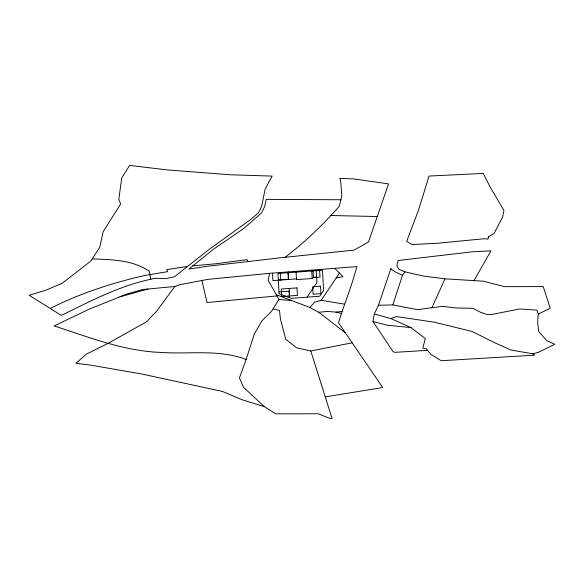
<?xml version="1.0" encoding="UTF-8"?>
<svg xmlns="http://www.w3.org/2000/svg" width="584" height="584" viewBox="0 0 584 584"><rect width="100%" height="100%" fill="white"/><g stroke="black" fill="none" stroke-linecap="round" stroke-linejoin="round"><path stroke-width="0.88" d="M325.252 396.872L382.717 387.542L338.508 322.784C344.173 304.001 351.969 285.78 356.846 266.603L269.662 273.334L207.743 279.386L180.23 284.569L174.901 286.467L142.138 289.606L126.334 294.226L89.184 309.177L54.086 325.938C88.907 337.129 123.567 351.072 160.585 352.407C189.041 354.444 218.832 349.02 246.127 359.481L254.237 334.201L261.939 320.828L271.509 311.396L278.969 299.453L268.158 280.225L269.662 273.334M374.271 313.944L378.483 305.242L392.849 304.921L417.421 309.637L442.38 306.359L456.403 307.994L472.814 308.315L480.814 312.382L487.414 314.586L492.268 314.374L519.643 308.951L536.879 310.133L538.251 314.039L537.674 322.076L538.609 331.252L546.726 340.684L554.8 344.239L538.411 352.32L532.995 353.809L511.036 350.057L495.123 342.925L471.945 331.42L433.963 322.142L396.646 316.586L390.82 318.579L374.271 313.944L372.979 321.536L393.098 351.67L394.85 352.349L427.583 350.349M392.849 304.921L402.464 275.261L405.033 271.888L423.911 276.152L445.015 278.816L483.275 281.196L504.496 286.656L543.222 286.591L550.259 308.294L538.251 314.039M378.483 305.242L390.951 268.355L391.207 269.107L394.842 271.735L402.464 275.261M340.859 199.764L266.187 199.37L264.8 206.225L261.574 212.897L243.426 228.731L213.379 249.302L188.909 269.049L206.721 266.384L278.875 257.953L354.123 250.098L368.511 241.944L388.564 183.887L353.546 178.894L339.764 178.324L340.647 180.719L341.801 195.837L339.326 206.152C322.981 224.979 304.877 242.097 285.145 257.296M246.127 359.481L239.418 377.943L243.492 387.272L264.399 406.668L275.75 413.822L318.389 413.793L328.858 418.049L332.092 418.589L310.79 350.991L296.46 347.743L285.758 339.289L280.422 319.01L279.502 310.462L273.232 308.848M431.912 307.731L445.015 278.816M473.96 280.685L490.94 250.821L472.106 251.828L398.032 260.508L396.843 265.8L398.93 269.348L405.033 271.888M307.104 297.161L316.915 282.525L316.251 270.662M276.305 294.708L309.849 307.476L314.615 302.162L321.171 300.307L339.435 273.078M174.901 286.467L156.629 311.177L146.518 321.813L107.828 343.45L86.03 354.32L75.956 363.321L89.754 364.978L141.81 374.023L222.373 391.411L241.71 399.624L264.399 406.668M50.239 308.483L51.392 307.87A266.041 126.947 -4.5 0 1 102.171 287.189A266.545 127.181 -4.5 0 1 145.146 275.407L167.696 271.64L166.812 269.582L187.53 266.472M119.961 296.789L147.971 289.043M150.774 279.254C118.983 286.05 90.257 301.264 61.291 315.404L29.2 295.292L46.618 289.949L62.393 283.109L90.666 261.216L99.769 247.258L103.156 231.687L120.705 203.925L118.807 199.56L121.727 177.952L129.648 165.411L166.973 169.886L229.877 174.747L272.137 176.105L265.056 189.384L261.683 206.247L258.588 212.642L250.74 219.482L209.853 248.879L174.353 276.86L165.659 278.656L154.899 278.247L150.774 279.254L149.212 271.151C132.444 259.785 111.653 259.676 92.184 258.88M310.79 350.991L352.174 342.801M336.15 277.969L343.034 276.685L334.895 268.531M309.849 307.476L318.718 312.257L327.478 311.425L335.997 312.133L341.91 311.44M276.977 295.913L207.013 302.541L201.911 280.488M192.881 265.844L216.211 263.727L247.134 259.624L247.674 261.596M278.327 279.904L288.35 279.167L287.985 272.743M316.608 277.086L313.462 277.32L313.097 270.888M296.475 278.889L272.932 280.627L272.509 273.129M312.17 277.736L320.017 277.159L319.594 269.662M279.006 291.898L289.029 291.161L289.394 297.643M330.77 215.518L377.49 216.533M278.969 299.453L291.65 300.548M532.995 353.809L534.623 355.16L441.19 360.737L430.985 354.444L426.386 348.911L422.816 348.071L425.291 338.567L411.019 327.624L387.28 325.2L372.979 321.536M321.171 300.307L344.487 304.147M335.997 312.133L341.866 313.572M390.82 318.579L411.019 327.624M345.297 332.727L318.718 312.257M311.747 270.239L312.214 278.488L296.519 279.641L296.051 271.392M288.204 271.969L288.627 279.466M289.138 288.467L289.562 295.964M280.356 272.546L280.78 280.05M488.312 236.892L488.056 239.068L483.786 238.776L437.087 243.28L412.07 244.572L406.683 241.338L418.502 210.174L429.058 176.047L483.231 173.433L490.275 187.267L503.904 210.335L502.649 216.993L494.093 233.41L488.312 236.892M323.624 290.452L319.747 296.234L291.204 298.336L279.108 293.73L277.969 273.48L322.478 270.202L323.624 290.452M296.986 287.89L281.291 289.043L281.714 296.541L297.409 295.387L296.986 287.89M320.521 286.153L312.674 286.737L313.097 294.234L320.944 293.657L320.521 286.153"/></g></svg>
